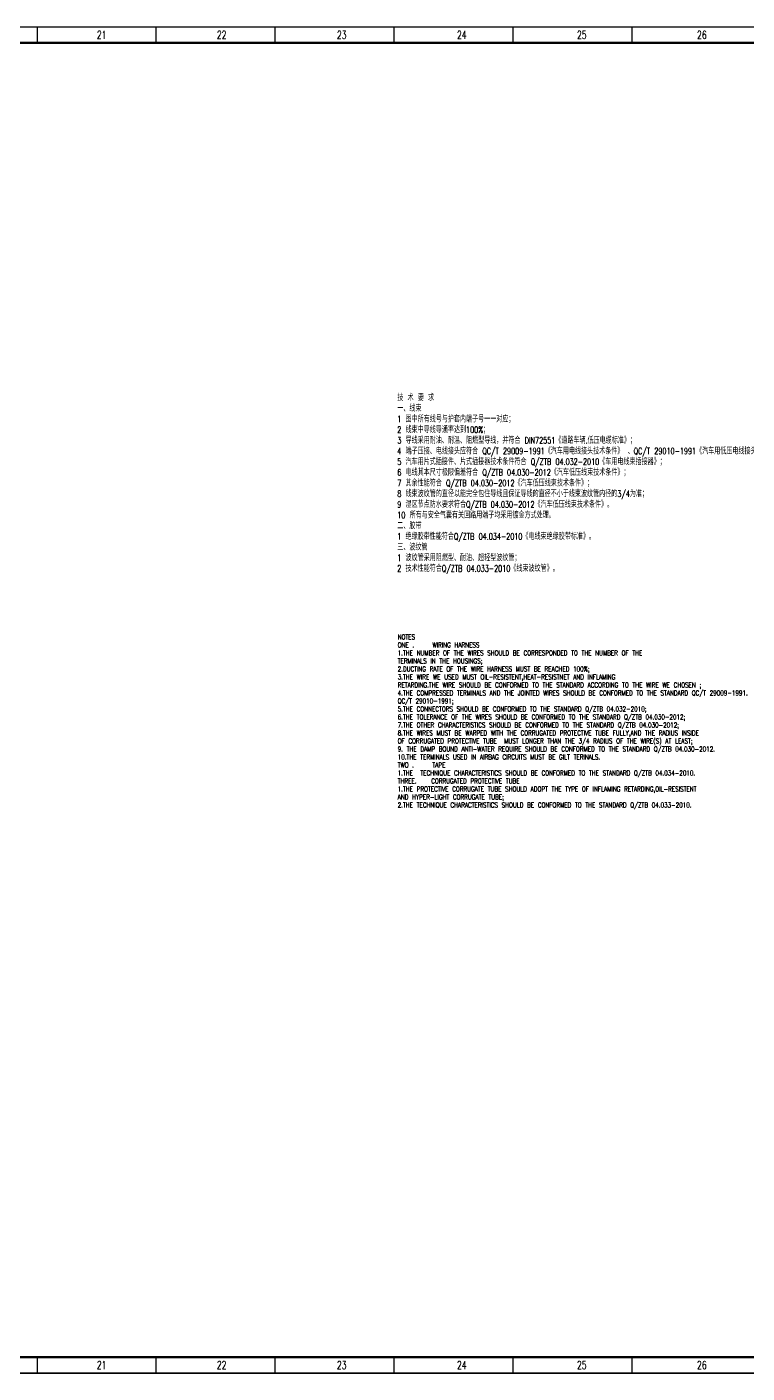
# Model space of a CAD drawing. Header units: millimetres. Extents: x 1376 to 3754, y -1445 to -604.
# Drawn here: x 2856 to 3306, y -1445 to -604 of the extents above; entities that cross this region are included whole.
import ezdxf

# ---------------------------------------------------------------- set-up
doc = ezdxf.new("R2010")
doc.units = ezdxf.units.MM
doc.layers.add('0Filament', color=7, linetype='Continuous', lineweight=20)
doc.layers.add('2FRAM', color=2, linetype='Continuous')
doc.styles.add('HZ', font='TXT', dxfattribs={"width": 0.7, "height": 4, "bigfont": 'HZTXT'})

msp = doc.modelspace()

# ---------------------------------------------------------------- linework, layer by layer
for p, q in [((2564.71, -604.28), (3753.71, -604.28)), ((2861.96, -604.28), (2861.96, -614.28)), ((2936.27, -604.28), (2936.27, -614.28)), ((3010.58, -604.28), (3010.58, -614.28)), ((3084.89, -604.28), (3084.89, -614.28)), ((3159.21, -604.28), (3159.21, -614.28)), ((3233.52, -604.28), (3233.52, -614.28)), ((2861.96, -1435.28), (2861.96, -1445.28)), ((2936.27, -1435.28), (2936.27, -1445.28)), ((3010.58, -1435.28), (3010.58, -1445.28)), ((3084.89, -1435.28), (3084.89, -1445.28)), ((3159.21, -1435.28), (3159.21, -1445.28)), ((3233.52, -1435.28), (3233.52, -1445.28)), ((1375.71, -1445.28), (3753.71, -1445.28)), ((3753.71, -1445.28), (2564.71, -1445.28))]:
    msp.add_line(p, q)
at = {"layer": '2FRAM', "color": 2, "linetype": 'ByBlock', "lineweight": 50}
for p, q in [((1385.71, -614.28), (3743.71, -614.28)), ((3743.71, -1435.28), (1400.71, -1435.28))]:
    msp.add_line(p, q, dxfattribs=at)

# ---------------------------------------------------------------- texts
at = {"char_height": 5, "width": 50, "attachment_point": 5, "style": 'HZ'}
for s, insert in [('21', (2902.32, -609.28)), ('22', (2977.32, -609.28)), ('23', (3052.32, -609.28)), ('24', (3127.32, -609.28)), ('25', (3202.32, -609.28)), ('26', (3277.32, -609.28)), ('21', (2902.32, -1440.28)), ('22', (2977.32, -1440.28)), ('23', (3052.32, -1440.28)), ('24', (3127.32, -1440.28)), ('25', (3202.32, -1440.28)), ('26', (3277.32, -1440.28))]:
    msp.add_mtext(s, dxfattribs=dict(at, insert=insert))
at = {"layer": '0Filament', "attachment_point": 1, "style": 'HZ'}
for s, insert, char_height, width in [('技 术 要 求 \\P一、线束\\P1 图中所有线号与护套内端子号一一对应；\\P2 线束中导线导通率达到100%；\\P3 导线采用耐油、耐温、阻燃型导线，并符合 DIN72551《道路车辆.低压电缆标准》；\\P4 端子压接、电线接头应符合 QC/T 29009-1991《汽车用电线接头技术条件》 、QC/T 29010-1991《汽车用低压电线接头型式、尺寸和技术要求》；\\P5 汽车用片式插接件、片式插接器技术条件符合 Q/ZTB 04.032-2010《车用电线束插接器》；\\P6 电线其本尺寸极限偏差符合 Q/ZTB 04.030-2012《汽车低压线束技术条件》；\\P7 其余性能符合 Q/ZTB 04.030-2012《汽车低压线束技术条件》；\\P8 线束波纹管的直径以能完全包住导线且保证导线的直径不小于线束波纹管内径的3/4为准；\\P9 湿区节点防水要求符合Q/ZTB 04.030-2012《汽车低压线束技术条件》。\\P10 所有与安全气囊有关回路用端子均采用镀金方式处理。\\P二、胶带\\P1 绝缘胶带性能符合Q/ZTB 04.034-2010《电线束绝缘胶带标准》。\\P三、波纹管     \\P1 波纹管采用阻燃型、耐油、超轻型波纹管；\\P2 技术性能符合Q/ZTB 04.033-2010《线束波纹管》。', (3087.03, -833.92), 4, 273.1739), ('NOTES\\PONE .     WIRING HARNESS\\P1.THE NUMBER OF THE WIRES SHOULD BE CORRESPONDED TO THE NUMBER OF THE \\PTERMINALS IN THE HOUSINGS;\\P2.DUCTING RATE OF THE WIRE HARNESS MUST BE REACHED 100%;\\P3.THE WIRE WE USED MUST OIL-RESISTENT,HEAT-RESISTNET AND INFLAMING\\PRETARDING.THE WIRE SHOULD BE CONFORMED TO THE STANDARD ACCORDING TO THE WIRE WE CHOSEN ;\\P4.THE COMPRESSED TERMINALS AND THE JOINTED WIRES SHOULD BE CONFORMED TO THE STANDARD QC/T 29009-1991. \\PQC/T 29010-1991;\\P5.THE CONNECTORS SHOULD BE CONFORMED TO THE STANDARD Q/ZTB 04.032-2010;\\P6.THE TOLERANCE OF THE WIRES SHOULD BE CONFORMED TO THE STANDARD Q/ZTB 04.030-2012;\\P7.THE OTHER CHARACTERISTICS SHOULD BE CONFORMED TO THE STANDARD Q/ZTB 04.030-2012;\\P8.THE WIRES MUST BE WARPED WITH THE CORRUGATED PROTECTIVE TUBE FULLY,AND THE RADIUS INSIDE \\POF CORRUGATED PROTECTIVE TUBE  MUST LONGER THAN THE 3/4 RADIUS OF THE WIRE(S) AT LEAST;\\P9. THE DAMP BOUND ANTI-WATER REQUIRE SHOULD BE CONFORMED TO THE STANDARD Q/ZTB 04.030-2012. \\P10.THE TERMINALS USED IN AIRBAG CIRCUITS MUST BE GILT TERINALS. {\\C1; }\\PTWO .     TAPE \\P1.THE  TECHNIQUE CHARACTERISTICS SHOULD BE CONFORMED TO THE STANDARD Q/ZTB 04.034-2010.\\PTHREE.    CORRUGATED PROTECTIVE TUBE\\P1.THE PROTECTIVE CORRUGATE TUBE SHOULD ADOPT THE TYPE OF INFLAMING RETARDING,OIL-RESISTENT\\PAND HYPER-LIGHT CORRUGATE TUBE;\\P2.THE TECHNIQUE CHARACTERISTICS SHOULD BE CONFORMED TO THE STANDARD Q/ZTB 04.033-2010.', (3087.29, -983.88), 3, 258.6683)]:
    msp.add_mtext(s, dxfattribs=dict(at, insert=insert, char_height=char_height, width=width))

doc.saveas('drawing.dxf')
